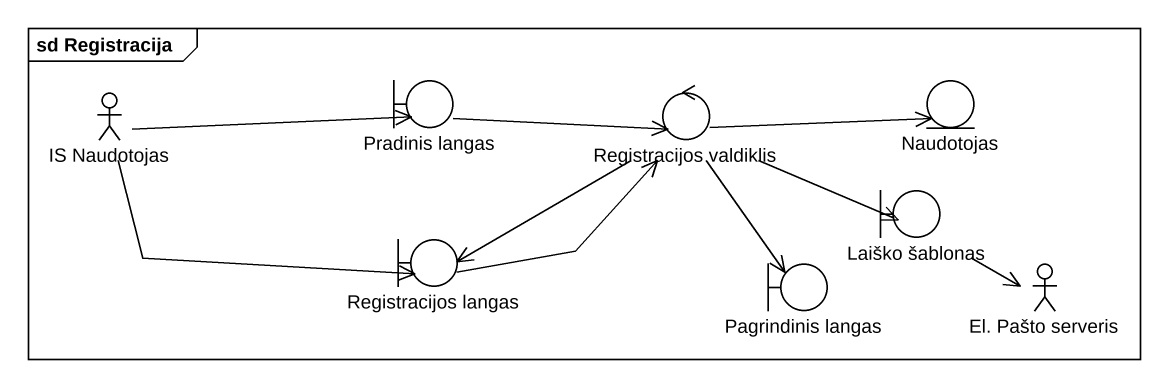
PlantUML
@startuml
mainframe sd Registracija
actor "IS Naudotojas" as IS_Naudotojas
boundary "Pradinis langas" as Pradinis_langas
control "Registracijos valdiklis" as Registracijos_valdiklis
entity Naudotojas
boundary "Laiško šablonas" as Laiško_šablonas
boundary "Registracijos langas" as Registracijos_langas
boundary "Pagrindinis langas" as Pagrindinis_langas
actor "El. Pašto serveris" as El_Pašto_serveris
IS_Naudotojas -right-> Pradinis_langas
IS_Naudotojas -right-> Registracijos_langas
Pradinis_langas -right-> Registracijos_valdiklis
Registracijos_valdiklis -right-> Naudotojas
Registracijos_valdiklis -right-> Laiško_šablonas
Registracijos_valdiklis -left-> Registracijos_langas
Registracijos_valdiklis --> Pagrindinis_langas
Laiško_šablonas -right-> El_Pašto_serveris
Registracijos_langas -right-> Registracijos_valdiklis
@enduml
